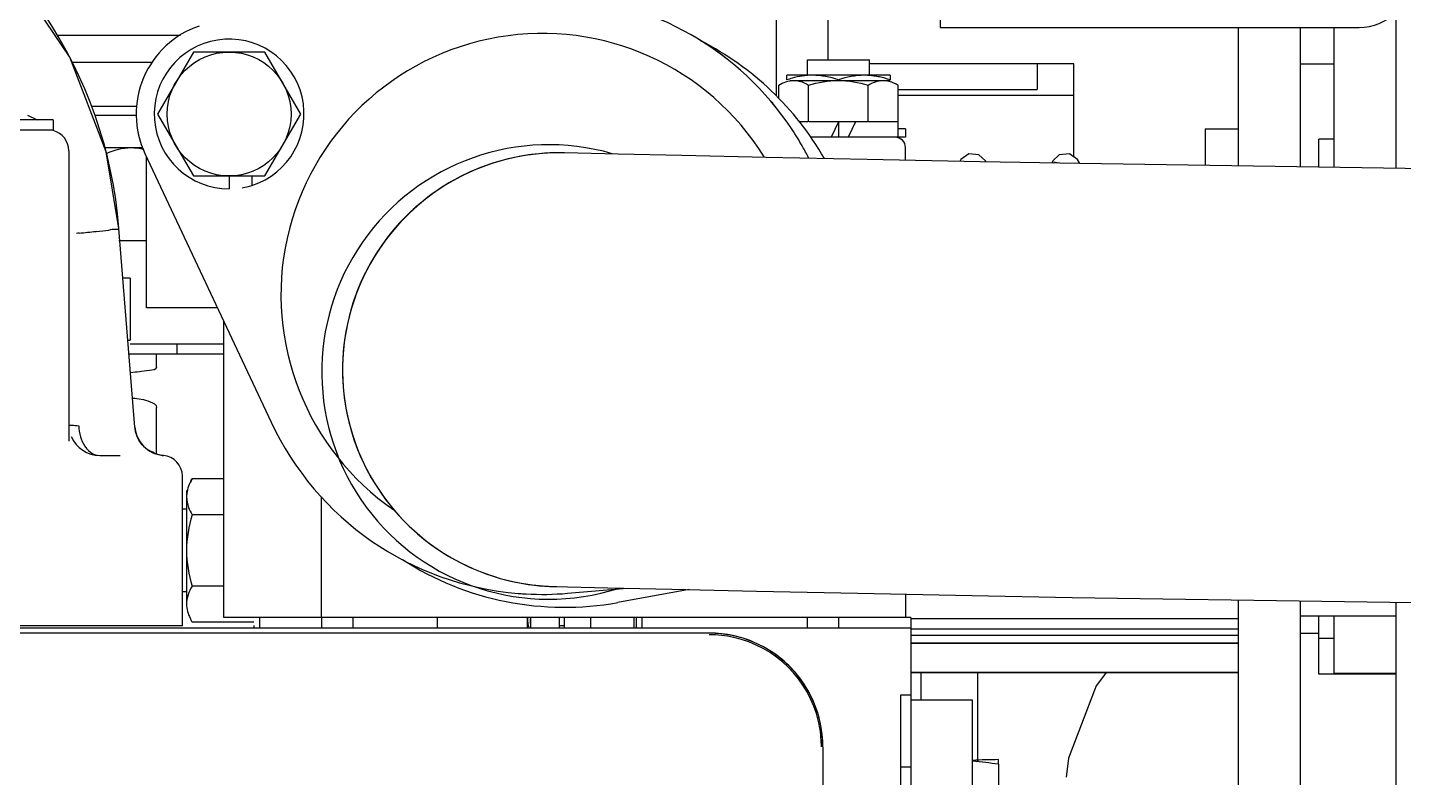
# Model space of a CAD drawing. Header units: millimetres. Extents: x 17886 to 18265, y -8727 to -7321.
# Drawn here: x 18009.396 to 18010.728, y -7647.592 to -7646.866 of the extents above; entities that cross this region are included whole.
import ezdxf

# ---------------------------------------------------------------- set-up
doc = ezdxf.new("R2010")
doc.units = ezdxf.units.MM
doc.layers.add('3884027_DKREDXF_CONTINUOUS_LINE', color=7, linetype='Continuous')

msp = doc.modelspace()

# ---------------------------------------------------------------- linework, layer by layer
at = {"layer": '3884027_DKREDXF_CONTINUOUS_LINE', "color": 7, "linetype": 'Continuous'}
for p, q in [((18010.27935, -7646.02922), (18010.27935, -7646.8665)), ((18010.17068, -7646.89768), (18010.17068, -7646.79192)), ((18009.42481, -7646.87379), (18009.54391, -7646.87379)), ((18010.27935, -7646.8665), (18010.68468, -7646.8665)), ((18010.66068, -7647.00195), (18010.66068, -7646.8665)), ((18009.43858, -7646.9001), (18009.51651, -7646.9001)), ((18010.40867, -7646.90151), (18010.21068, -7646.90151)), ((18010.40867, -7646.9918), (18010.40867, -7646.90151)), ((18010.62768, -7646.90151), (18010.66068, -7646.90151)), ((18010.13068, -7646.91714), (18010.13068, -7646.91268)), ((18009.45787, -7646.94266), (18009.50175, -7646.94266)), ((18010.23842, -7646.93208), (18010.40867, -7646.93208)), ((18009.42068, -7646.96568), (18009.25068, -7646.96568)), ((18010.18068, -7646.95768), (18010.17369, -7646.97268)), ((18010.18068, -7646.95768), (18010.18068, -7646.97268)), ((18010.19723, -7646.95768), (18010.18068, -7646.95768)), ((18010.19723, -7646.95768), (18010.19024, -7646.97268)), ((18010.24568, -7646.97268), (18010.15416, -7646.97268)), ((18010.64568, -7647.00173), (18010.64568, -7646.97466)), ((18009.59092, -7647.01018), (18009.59092, -7647.02268)), ((18009.61299, -7647.01018), (18009.61299, -7647.01924)), ((18009.49296, -7647.16918), (18009.49523, -7647.16918)), ((18009.54568, -7647.44568), (18008.57181, -7647.44568)), ((18010.18068, -7647.43768), (18009.58568, -7647.43768)), ((18009.79268, -7647.44768), (18009.79268, -7647.43768)), ((18009.87968, -7647.4473), (18009.87968, -7647.43829)), ((18009.8828, -7647.43768), (18009.8828, -7647.44213)), ((18009.88281, -7647.4421), (18009.88281, -7647.44431)), ((18009.88281, -7647.44431), (18009.88281, -7647.44768)), ((18009.91068, -7647.44768), (18009.91068, -7647.43768)), ((18009.91068, -7647.44538), (18009.91568, -7647.44538)), ((18009.91568, -7647.44768), (18009.91568, -7647.43768)), ((18009.94068, -7647.43768), (18009.94068, -7647.44768)), ((18009.98268, -7647.43768), (18009.98268, -7647.44575)), ((18009.98518, -7647.44768), (18009.98518, -7647.43768)), ((18009.99068, -7647.44768), (18009.99068, -7647.43768)), ((18010.18068, -7647.43768), (18010.18068, -7647.44768)), ((18010.25068, -7647.43869), (18010.56768, -7647.43869)), ((18010.25068, -7647.44846), (18010.56768, -7647.44846)), ((18010.72068, -7647.43642), (18010.62768, -7647.43642)), ((18010.64568, -7647.49252), (18010.64568, -7647.43642)), ((18010.66068, -7647.49141), (18010.66068, -7647.43642)), ((18010.25068, -7647.45483), (18010.56768, -7647.45483)), ((18010.56768, -7647.46242), (18010.25068, -7647.46242)), ((18010.64568, -7647.45762), (18010.66068, -7647.45762)), ((18010.56768, -7647.46259), (18010.25068, -7647.46259)), ((18010.25068, -7647.49057), (18010.56768, -7647.49057)), ((18010.56768, -7647.4907), (18010.25068, -7647.4907)), ((18010.66068, -7647.49141), (18010.72068, -7647.49141)), ((18010.25068, -7647.51268), (18010.24068, -7647.51268)), ((18010.33568, -7647.57964), (18010.33568, -7647.57518))]:
    msp.add_line(p, q, dxfattribs=at)
at = {"layer": '3884027_DKREDXF_CONTINUOUS_LINE', "color": 6, "linetype": 'Continuous'}
for p, q in [((18010.72068, -7647.00286), (18010.72068, -7646.50609)), ((18010.12068, -7646.93263), (18010.12068, -7646.79768)), ((18009.43663, -7646.89501), (18009.38171, -7646.81347)), ((18010.56768, -7646.8665), (18010.56768, -7647.00054)), ((18010.62768, -7646.8665), (18010.62768, -7647.00145)), ((18009.47181, -7646.98669), (18009.43663, -7646.89501)), ((18009.55628, -7646.89018), (18009.52164, -7646.95018)), ((18009.62557, -7646.89018), (18009.55628, -7646.89018)), ((18009.66021, -7646.95018), (18009.62557, -7646.89018)), ((18010.15068, -7646.91268), (18010.15068, -7646.89768)), ((18010.15068, -7646.89768), (18010.21068, -7646.89768)), ((18010.21068, -7646.91268), (18010.21068, -7646.89768)), ((18010.37318, -7646.90151), (18010.37318, -7646.92642)), ((18010.23068, -7646.91268), (18010.13068, -7646.91268)), ((18010.23068, -7646.91268), (18010.23068, -7646.91714)), ((18010.12295, -7646.93492), (18010.12295, -7646.92214)), ((18010.1337, -7646.91768), (18010.23068, -7646.91768)), ((18010.15182, -7646.95768), (18010.15182, -7646.92214)), ((18010.20955, -7646.95768), (18010.20955, -7646.92214)), ((18010.23842, -7646.95768), (18010.23842, -7646.92214)), ((18010.23842, -7646.92642), (18010.37318, -7646.92642)), ((18009.42068, -7646.95568), (18009.25069, -7646.95568)), ((18009.3958, -7646.9514), (18009.40497, -7646.95568)), ((18009.42068, -7646.95568), (18009.42068, -7646.96568)), ((18009.50096, -7646.95146), (18009.46107, -7646.95146)), ((18009.52164, -7646.95018), (18009.55628, -7647.01018)), ((18009.62557, -7647.01018), (18009.66021, -7646.95018)), ((18010.15158, -7646.95768), (18010.143, -7646.95768)), ((18010.18068, -7646.95768), (18010.15229, -7646.95768)), ((18010.20908, -7646.95768), (18010.19723, -7646.95768)), ((18010.23818, -7646.95768), (18010.20979, -7646.95768)), ((18010.23818, -7646.95768), (18010.23818, -7646.97268)), ((18010.24568, -7646.96468), (18010.2384, -7646.96468)), ((18010.24568, -7646.96468), (18010.24568, -7646.97268)), ((18010.53568, -7646.96466), (18010.53568, -7647.00006)), ((18010.53568, -7646.96466), (18010.56768, -7646.96466)), ((18009.47027, -7646.98268), (18009.50747, -7646.98268)), ((18010.24568, -7646.99498), (18010.24568, -7646.98268)), ((18010.66068, -7646.97466), (18010.64568, -7646.97466)), ((18009.43568, -7646.98568), (18009.43568, -7647.26695)), ((18009.4843, -7647.06096), (18009.47181, -7646.98669)), ((18009.50946, -7646.98843), (18009.63153, -7647.24842)), ((18009.51092, -7647.13768), (18009.51092, -7646.99155)), ((18009.96739, -7646.98898), (18009.91569, -7646.98776)), ((18010.29913, -7646.99436), (18010.29821, -7646.99603)), ((18010.3236, -7646.99652), (18010.32311, -7646.99556)), ((18010.38822, -7646.99561), (18010.38717, -7646.99771)), ((18010.41436, -7646.99822), (18010.41221, -7646.99433)), ((18009.55628, -7647.01018), (18009.62557, -7647.01018)), ((18009.49969, -7647.25322), (18009.4843, -7647.06096)), ((18009.4843, -7647.07268), (18009.51092, -7647.07268)), ((18009.49523, -7647.10918), (18009.48816, -7647.10918)), ((18009.49523, -7647.10918), (18009.49523, -7647.16918)), ((18009.57953, -7647.13768), (18009.51092, -7647.13768)), ((18009.58568, -7647.43768), (18009.58568, -7647.15078)), ((18009.58568, -7647.18268), (18009.49404, -7647.18268)), ((18009.49504, -7647.17268), (18009.58568, -7647.17268)), ((18009.52068, -7647.19539), (18009.52068, -7647.18268)), ((18009.54068, -7647.18268), (18009.54068, -7647.17268)), ((18009.52068, -7647.27945), (18009.52068, -7647.23415)), ((18009.46568, -7647.28068), (18009.48551, -7647.28068)), ((18009.54568, -7647.44568), (18009.54568, -7647.30068)), ((18009.54968, -7647.31472), (18009.54968, -7647.42464)), ((18009.55388, -7647.30541), (18009.55504, -7647.30339)), ((18009.58568, -7647.30339), (18009.55504, -7647.30339)), ((18009.68033, -7647.43768), (18009.68033, -7647.32097)), ((18009.54968, -7647.33268), (18009.54568, -7647.33268)), ((18009.58568, -7647.33804), (18009.55504, -7647.33804)), ((18009.58568, -7647.40732), (18009.55504, -7647.40732)), ((18009.90568, -7647.40759), (18009.95745, -7647.40881)), ((18009.54968, -7647.41268), (18009.54568, -7647.41268)), ((18009.91855, -7647.41414), (18009.97626, -7647.40924)), ((18010.03613, -7647.4106), (18009.9673, -7647.42305)), ((18010.24568, -7647.41502), (18010.24568, -7647.43768)), ((18010.56768, -7647.42054), (18010.56768, -7647.73309)), ((18010.62768, -7647.42145), (18010.62768, -7647.72495)), ((18010.72068, -7647.89068), (18010.72068, -7647.42286)), ((18009.38842, -7647.44768), (18010.25068, -7647.44768)), ((18009.61468, -7647.44196), (18009.55504, -7647.44196)), ((18009.61468, -7647.4453), (18009.61468, -7647.44768)), ((18009.62068, -7647.44768), (18009.62068, -7647.43768)), ((18009.68068, -7647.44768), (18009.68068, -7647.43768)), ((18009.71068, -7647.43768), (18009.71068, -7647.44768)), ((18009.98268, -7647.44575), (18009.98268, -7647.44768)), ((18010.15068, -7647.44768), (18010.15068, -7647.43768)), ((18010.25068, -7647.43768), (18010.18068, -7647.43768)), ((18010.25068, -7647.43768), (18010.25068, -7647.76255)), ((18010.05568, -7647.45268), (18008.17755, -7647.45268)), ((18010.62768, -7647.45268), (18010.64568, -7647.45268)), ((18010.56768, -7647.49101), (18010.25068, -7647.49101)), ((18010.26068, -7647.51768), (18010.26068, -7647.49057)), ((18010.31568, -7647.57664), (18010.31568, -7647.49057)), ((18010.72068, -7647.49252), (18010.64568, -7647.49252)), ((18010.24068, -7647.51268), (18010.24068, -7647.63805)), ((18010.31068, -7647.51768), (18010.25068, -7647.51768)), ((18010.31068, -7647.76768), (18010.31068, -7647.51768)), ((18010.16568, -7647.56268), (18010.16568, -7647.89068)), ((18010.24068, -7647.58204), (18010.25068, -7647.58204)), ((18010.33568, -7647.57964), (18010.33568, -7647.75018))]:
    msp.add_line(p, q, dxfattribs=at)
for points in [[(18010.41449, -7646.99822), (18010.31808, -7646.99642), (18010.2085, -7646.99424), (18010.11067, -7646.99219), (18010.02909, -7646.99039), (18009.96739, -7646.98898)], [(18010.32311, -7646.99556), (18010.31676, -7646.98967), (18010.30694, -7646.98873), (18010.29913, -7646.99436)], [(18010.41221, -7646.99433), (18010.40432, -7646.9887), (18010.39452, -7646.98972), (18010.38822, -7646.99561)], [(18012.01068, -7647.0127), (18011.48412, -7647.01112), (18010.93936, -7647.00618), (18010.41449, -7646.99822)], [(18009.50686, -7647.2704), (18009.50514, -7647.26821), (18009.50362, -7647.26583), (18009.5023, -7647.26328), (18009.50122, -7647.26056), (18009.50039, -7647.2577), (18009.49985, -7647.25471), (18009.49969, -7647.25322)], [(18009.52724, -7647.28074), (18009.52649, -7647.28067), (18009.52435, -7647.28037), (18009.522, -7647.27985), (18009.51966, -7647.27914), (18009.51734, -7647.27821), (18009.51507, -7647.27708), (18009.51286, -7647.27573), (18009.51074, -7647.27417), (18009.50873, -7647.27239), (18009.50686, -7647.2704)], [(18009.95745, -7647.40881), (18010.01937, -7647.41023), (18010.10132, -7647.41204), (18010.19965, -7647.4141), (18010.30983, -7647.41629), (18010.40688, -7647.41811)], [(18010.40688, -7647.41811), (18010.93428, -7647.4261), (18011.48158, -7647.43107), (18012.01068, -7647.43265)], [(18010.44034, -7647.49057), (18010.43009, -7647.50376), (18010.40331, -7647.57371), (18010.40129, -7647.5922)]]:
    msp.add_lwpolyline(points, dxfattribs=at)
msp.add_circle((18009.59092, -7646.95018), 0.06, dxfattribs=at)
for centre, radius, start, end in [((18009.05068, -7647.09568), 0.435, 4.57756, 63.15279), ((18009.89403, -7647.12518), 0.29, 33.47908, 86.89009), ((18009.59092, -7646.95018), 0.0725, 287.72256, 270), ((18009.91568, -7647.13768), 0.29, 29.89367, 62.85998), ((18010.16424, -7647.01754), 0.10585, 105.52098, 108.4817), ((18010.20565, -7646.97754), 0.06486, 85.63541, 89.97044), ((18010.20522, -7646.98319), 0.07053, 81.62546, 85.63612), ((18010.2043, -7646.98946), 0.07686, 77.88719, 81.62655), ((18009.41568, -7646.98568), 0.02, 0, 76.00481), ((18009.89403, -7647.12518), 0.29, 27.23027, 29.6977), ((18010.23568, -7646.98268), 0.01, 0, 90), ((18009.91068, -7647.19769), 0.20999, 88.63362, 178.63177), ((18009.91064, -7647.19761), 0.20992, 94.62505, 165.84928), ((18009.91062, -7647.19883), 0.21114, 91.80454, 94.59318), ((18009.48677, -7647.49462), 0.4311, 95.47007, 95.82018), ((18009.9125, -7647.19814), 0.21185, 165.83447, 166.62828), ((18009.91068, -7647.19766), 0.20999, 178.63999, 268.63814), ((18009.46568, -7647.25068), 0.03, 203.16126, 270), ((18009.52934, -7647.25417), 0.02665, 263.2453, 265.49916), ((18009.52568, -7647.30068), 0.02, 0, 85.51462), ((18009.60497, -7647.33225), 0.05767, 149.97807, 151.95892), ((18009.57602, -7647.32074), 0.02634, 172.54427, 179.95517), ((18009.91568, -7647.13768), 0.29, 237.20192, 280.25224), ((18009.91068, -7647.19652), 0.21114, 262.67858, 265.46722), ((18009.91072, -7647.19603), 0.21162, 265.46655, 266.60497), ((18009.89403, -7647.12518), 0.29, 265.3991, 266.5209), ((18009.89403, -7647.12518), 0.29, 266.88605, 274.84989), ((18009.59981, -7647.41589), 0.0518, 205.67412, 208.9868), ((18009.60651, -7647.41223), 0.05944, 208.93998, 210.00663), ((18010.05568, -7647.56268), 0.11, 0, 90), ((18010.05562, -7647.56312), 0.10893, 77.4315, 89.96676), ((18010.05569, -7647.56273), 0.10854, 13.09709, 77.42051), ((18010.05525, -7647.56281), 0.10898, 2.07597, 13.08468), ((18010.05649, -7647.56274), 0.10774, 0.02891, 2.06091)]:
    msp.add_arc(centre, radius, start, end, dxfattribs=at)
at = {"layer": '3884027_DKREDXF_CONTINUOUS_LINE', "color": 7, "linetype": 'Continuous'}
for centre, radius, start, end in [((18010.68468, -7646.8165), 0.05, 270, 316.20627), ((18009.59092, -7646.95018), 0.09, 108.90948, 205.15008), ((18009.89403, -7647.12518), 0.25298, 31.83033, 235.39734), ((18009.89403, -7647.12518), 0.29, 51.86906, 58.46597), ((18009.89403, -7647.12518), 0.29, 48.21642, 49.5434), ((18009.89403, -7647.12518), 0.29, 37.60224, 40.13752), ((18009.89403, -7647.12518), 0.29, 29.6977, 33.47908), ((18009.90057, -7647.19989), 0.22, 73.83383, 287.79571), ((18009.91068, -7647.19768), 0.21, 88.63935, 269.33314), ((18009.59092, -7646.95018), 0.0725, 280.12193, 287.72256), ((18009.89403, -7647.12518), 0.29, 205.14867, 265.3991), ((18009.48293, -7647.252), 0.03752, 196.27903, 199.88178), ((18009.46584, -7647.26596), 0.01473, 252.42397, 260.4916), ((18009.89403, -7647.12518), 0.29, 266.5209, 266.88605), ((18009.89403, -7647.12518), 0.29, 266.89009, 274.8513), ((18009.91785, -7647.43687), 0.0383, 192.04033, 196.39312), ((18009.82624, -7647.44246), 0.05656, 1.88776, 3.57619), ((18009.83448, -7647.44219), 0.04832, 0.06684, 1.89355), ((18009.84864, -7647.4421), 0.03417, 357.59343, 359.99143)]:
    msp.add_arc(centre, radius, start, end, dxfattribs=at)
at = {"layer": '3884027_DKREDXF_CONTINUOUS_LINE', "color": 6, "linetype": 'Continuous'}
for major_axis, start_param, end_param in [((-0.11, 0), -2.0122016, -1.5707963), ((0, -0.11), -3.8049612, -3.5829979), ((-0.11, 0), -2.4595774, -2.2341649), ((0, -0.11), 1.5707963, 2.2528116)]:
    msp.add_ellipse((18010.05568, -7647.56268), major_axis=major_axis, ratio=1, start_param=start_param, end_param=end_param, dxfattribs=at)
at = {"layer": '3884027_DKREDXF_CONTINUOUS_LINE', "color": 7, "linetype": 'Continuous'}
for centre, start_param, end_param in [((18010.33568, -7647.66268), 4.712389, 4.8460171), ((18010.27653, -7647.66268), 4.391668, 4.5293485)]:
    msp.add_ellipse(centre, major_axis=(-0.18764, 0), ratio=0.4663077, start_param=start_param, end_param=end_param, dxfattribs=at)
at = {"layer": '3884027_DKREDXF_CONTINUOUS_LINE', "color": 6, "linetype": 'Continuous'}
for points in [[(18010.15568, -7646.91268), (18010.14903, -7646.91268), (18010.14233, -7646.91377), (18010.13591, -7646.91554)], [(18010.18068, -7646.91714), (18010.17265, -7646.91446), (18010.16415, -7646.91268), (18010.15568, -7646.91268)], [(18010.20568, -7646.91268), (18010.19722, -7646.91268), (18010.18872, -7646.91446), (18010.18068, -7646.91714)], [(18010.23068, -7646.91714), (18010.22732, -7646.91602), (18010.2239, -7646.91505), (18010.22043, -7646.9143)], [(18010.12295, -7646.92214), (18010.12731, -7646.91962), (18010.13235, -7646.91768), (18010.13738, -7646.91768)], [(18010.13738, -7646.91768), (18010.14104, -7646.91768), (18010.14473, -7646.91869), (18010.14806, -7646.9202)], [(18010.15182, -7646.92214), (18010.16117, -7646.91944), (18010.17095, -7646.91768), (18010.18068, -7646.91768)], [(18010.18068, -7646.91768), (18010.19042, -7646.91768), (18010.2002, -7646.91944), (18010.20955, -7646.92214)], [(18010.20955, -7646.92214), (18010.21391, -7646.91962), (18010.21895, -7646.91768), (18010.22399, -7646.91768)], [(18010.22399, -7646.91768), (18010.22764, -7646.91768), (18010.23133, -7646.91869), (18010.23466, -7646.9202)], [(18009.47209, -7646.98839), (18009.47952, -7646.98498), (18009.48777, -7646.98268), (18009.49595, -7646.98268)], [(18009.49595, -7646.98268), (18009.5, -7646.98268), (18009.50407, -7646.98321), (18009.508, -7646.98418)], [(18009.55164, -7647.3105), (18009.55082, -7647.3127), (18009.55021, -7647.31499), (18009.54991, -7647.31732)], [(18009.55504, -7647.30339), (18009.55373, -7647.30567), (18009.55255, -7647.30804), (18009.55164, -7647.3105)], [(18009.54968, -7647.32071), (18009.54968, -7647.32418), (18009.55043, -7647.32768), (18009.55164, -7647.33093)], [(18009.55504, -7647.33804), (18009.5518, -7647.34926), (18009.54968, -7647.36099), (18009.54968, -7647.37268)], [(18009.55164, -7647.33093), (18009.55255, -7647.33339), (18009.55373, -7647.33576), (18009.55504, -7647.33804)], [(18009.54968, -7647.37268), (18009.54968, -7647.38436), (18009.5518, -7647.39609), (18009.55504, -7647.40732)], [(18009.55504, -7647.40732), (18009.55202, -7647.41255), (18009.54968, -7647.41859), (18009.54968, -7647.42464)], [(18009.54968, -7647.42464), (18009.54968, -7647.42935), (18009.55109, -7647.43409), (18009.55312, -7647.43833)]]:
    msp.add_open_spline(points, degree=3, dxfattribs=at)
for points, knots in [([(18010.14806, -7646.9202), (18010.14869, -7646.92049), (18010.14996, -7646.92111), (18010.1512, -7646.92179), (18010.15182, -7646.92214)], [0, 0, 0, 0, 0.4955733, 1, 1, 1, 1]), ([(18010.23466, -7646.9202), (18010.2353, -7646.92049), (18010.23657, -7646.92111), (18010.2378, -7646.92179), (18010.23842, -7646.92214)], [0, 0, 0, 0, 0.4955733, 1, 1, 1, 1]), ([(18010.38884, -7646.99745), (18010.38945, -7646.99702), (18010.391, -7646.99641), (18010.3925, -7646.99711), (18010.3931, -7646.99757)], [0, 0, 0, 0, 0.495659, 1, 1, 1, 1]), ([(18009.44568, -7647.06548), (18009.45119, -7647.06495), (18009.4604, -7647.0638), (18009.47358, -7647.06319), (18009.47897, -7647.06108), (18009.48436, -7647.06181), (18009.4843, -7647.06096)], [0, 0, 0, 0, 0.4271569, 0.7417178, 0.9344324, 1, 1, 1, 1]), ([(18009.52068, -7647.19539), (18009.52068, -7647.19789), (18009.50784, -7647.19868), (18009.50162, -7647.20021), (18009.49548, -7647.20058)], [0, 0, 0, 0, 0.2890732, 1, 1, 1, 1]), ([(18009.49745, -7647.2251), (18009.50322, -7647.22573), (18009.5106, -7647.22658), (18009.52068, -7647.23139), (18009.52068, -7647.23415)], [0, 0, 0, 0, 0.6779868, 1, 1, 1, 1]), ([(18009.49969, -7647.25322), (18009.50023, -7647.25994), (18009.5062, -7647.27345), (18009.51949, -7647.27984), (18009.5262, -7647.28063)], [0, 0, 0, 0, 0.4992643, 1, 1, 1, 1]), ([(18009.5163, -7647.27724), (18009.51597, -7647.27711), (18009.51528, -7647.27685), (18009.51457, -7647.27664), (18009.5142, -7647.27653)], [0, 0, 0, 0, 0.4811197, 1, 1, 1, 1]), ([(18009.51935, -7647.27899), (18009.51895, -7647.27864), (18009.51797, -7647.27797), (18009.5169, -7647.27747), (18009.5163, -7647.27724)], [0, 0, 0, 0, 0.4537733, 1, 1, 1, 1])]:
    msp.add_open_spline(points, degree=3, knots=knots, dxfattribs=at)
at = {"layer": '3884027_DKREDXF_CONTINUOUS_LINE', "color": 7, "linetype": 'Continuous'}
for points, knots in [([(18009.43568, -7647.25068), (18009.43568, -7647.25155), (18009.44074, -7647.25113), (18009.44291, -7647.25188), (18009.44528, -7647.25202)], [0, 0, 0, 0, 0.2683092, 1, 1, 1, 1]), ([(18009.87969, -7647.43829), (18009.87968, -7647.43939), (18009.87981, -7647.4416), (18009.88016, -7647.44378), (18009.88039, -7647.44486)], [0, 0, 0, 0, 0.4984116, 1, 1, 1, 1])]:
    msp.add_open_spline(points, degree=3, knots=knots, dxfattribs=at)
for points in [[(18009.44528, -7647.25202), (18009.44539, -7647.25556), (18009.44592, -7647.25912), (18009.44692, -7647.26252)], [(18009.44765, -7647.26476), (18009.44998, -7647.27119), (18009.45487, -7647.27794), (18009.46139, -7647.28)]]:
    msp.add_open_spline(points, degree=3, dxfattribs=at)

doc.saveas('drawing.dxf')
